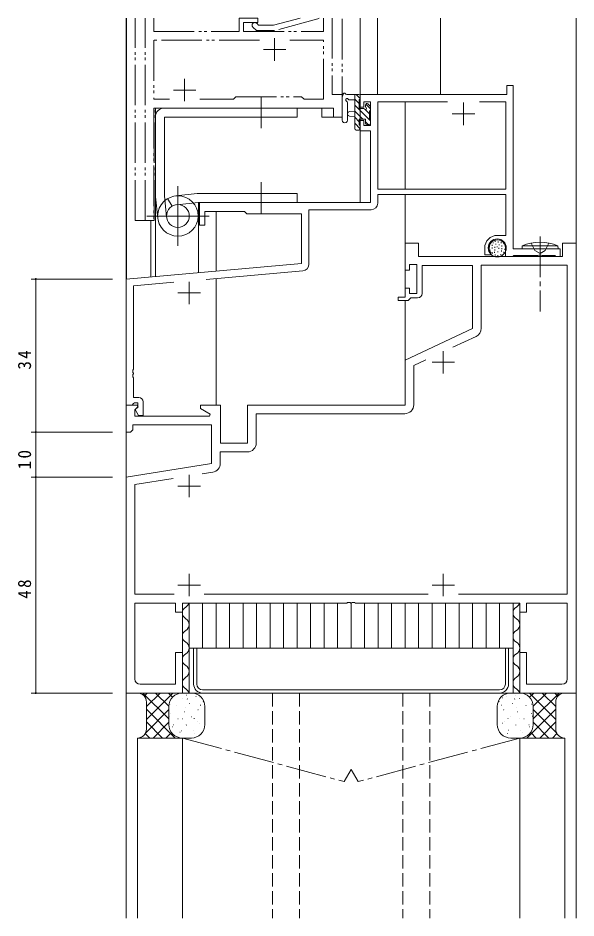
# Model space of a CAD drawing. Units: millimetres on the paper. Extents: x -420 to 373, y -297 to 267.
# Drawn here: x 163.3 to 287.3, y -141.3 to 58.7 of the extents above; entities that cross this region are included whole.
import ezdxf

# ---------------------------------------------------------------- set-up
doc = ezdxf.new("R2010")
doc.units = ezdxf.units.MM
for name, pattern in [('CHAIN2', [12, 9, -1, 1, -1]), ('DASHED3', [4, 3, -1]), ('DOUBLE_CHAIN2', [12.8, 9, -1, 0.6, -0.6, 0.6, -1])]:
    doc.linetypes.add(name, pattern=pattern)
for name, color, linetype, lineweight in [('0-3_YKK_11', 7, 'Continuous', 9), ('0-4_YKK_12', 2, 'Continuous', 9), ('0-5_YSS_K', 4, 'Continuous', 9), ('0-6_YKK_13', 6, 'Continuous', 9)]:
    doc.layers.add(name, color=color, linetype=linetype, lineweight=lineweight)
doc.styles.add('ＭＳ ゴシック', font='')
doc.styles.get('ＭＳ ゴシック').set_extended_font_data('MS Gothic')

msp = doc.modelspace()

# ---------------------------------------------------------------- linework, layer by layer
at = {"layer": '0-3_YKK_11', "linetype": 'DOUBLE_CHAIN2'}
for p, q in [((191.5, 13.732), (191.5, 58.733)), ((193.43, 58.733), (193.43, 55.732)), ((212.4, 55.732), (212.4, 58.732)), ((212.4, 58.732), (216.6, 58.732)), ((216.6, 58.732), (216.6, 57.732)), ((220.039, 57.132), (226.013, 58.733)), ((229.929, 58.54), (220.197, 55.932)), ((230.207, 58.733), (229.929, 58.54)), ((231.17, 55.732), (231.17, 58.733)), ((233.1, 58.733), (233.1, 41.732)), ((213.4, 57.732), (213.4, 55.732)), ((216.6, 57.732), (213.4, 57.732)), ((216.252, 55.932), (215.476, 56.708)), ((216.324, 57.556), (216.749, 57.132)), ((216.749, 57.132), (220.039, 57.132)), ((193.43, 55.732), (212.4, 55.732)), ((213.4, 55.732), (231.17, 55.732)), ((220.197, 55.932), (216.252, 55.932)), ((216.95, 53.802), (193.43, 53.802)), ((193.43, 53.802), (193.43, 40.662)), ((231.17, 53.802), (223.65, 53.802)), ((231.17, 40.662), (231.17, 53.802)), ((193.43, 40.662), (196.95, 40.662)), ((203.65, 40.662), (211.13, 40.662)), ((211.13, 40.662), (211.7, 41.232)), ((211.7, 41.232), (226.3, 41.232)), ((233.1, 41.732), (235.3, 41.732)), ((235.3, 41.732), (235.3, 36.732)), ((193.43, 38.732), (193.43, 13.732)), ((233.37, 38.732), (193.43, 38.732)), ((193.43, 13.732), (191.5, 13.732))]:
    msp.add_line(p, q, dxfattribs=at)
at = {"layer": '0-3_YKK_11'}
for p, q in [((220.3, 54.232), (220.3, 49.232)), ((217.8, 51.732), (222.8, 51.732)), ((200.3, 45.232), (200.3, 40.232)), ((197.8, 42.732), (202.8, 42.732)), ((273.3, 7.433), (273.3, 43.733)), ((271.9, 41.733), (239.3, 41.733)), ((243.23, 40.103), (258.764, 40.103)), ((243.23, 20.733), (243.23, 40.103)), ((265.836, 40.103), (271.67, 40.103)), ((265.836, 40.103), (271.67, 40.103)), ((271.67, 40.103), (271.67, 20.733)), ((262.3, 39.933), (262.3, 34.933)), ((259.8, 37.433), (264.8, 37.433)), ((239.3, 35.933), (239.3, 33.633)), ((240.1, 35.933), (239.3, 35.933)), ((239.3, 33.633), (241.6, 33.633)), ((241.6, 33.633), (241.6, 17.733)), ((271.67, 20.733), (243.23, 20.733)), ((243.23, 17.603), (243.23, 19.533)), ((243.23, 19.533), (271.67, 19.533)), ((271.67, 19.533), (271.67, 10.433)), ((241.6, 17.733), (203.6, 17.733)), ((227.93, 16.103), (241.73, 16.103)), ((227.93, 4.026), (227.93, 16.103)), ((213.6, 15.733), (214.1, 15.233)), ((214.1, 15.233), (226.3, 15.233)), ((226.3, 15.233), (226.3, 4.145)), ((271.67, 10.433), (269.8, 10.433)), ((249.3, 8.733), (252.3, 8.733)), ((249.3, 2.733), (249.3, 8.733)), ((252.3, 8.733), (252.3, 5.733)), ((284.3, 5.733), (284.3, 8.733)), ((284.3, 8.733), (287.3, 8.733)), ((287.3, 8.733), (287.3, -91.267)), ((267, 7.633), (267, 6.133)), ((268, 7.371), (268, 7.633)), ((271.6, 7.633), (271.6, 5.733)), ((283.8, 7.433), (273.3, 7.433)), ((283.8, 5.733), (283.8, 7.433)), ((226.3, 4.145), (187.3, 0.733)), ((252.3, 5.733), (284.3, 5.733)), ((205.051, 0.65), (226.561, 2.531)), ((253.1, 3.733), (253.1, -2.467)), ((264.3, 3.733), (253.1, 3.733)), ((264.3, -10.273), (264.3, 3.733)), ((266.23, -10.228), (266.23, 3.803)), ((266.23, 3.803), (285.37, 3.803)), ((285.37, 3.803), (285.37, -69.337)), ((187.3, 0.733), (187.3, -27.267)), ((188.93, -0.761), (197.897, 0.024)), ((201.3, 0.133), (201.3, -4.867)), ((188.93, -19.309), (188.93, -0.761)), ((198.8, -2.367), (203.8, -2.367)), ((247.8, -4.067), (247.8, -3.267)), ((250.3, -3.767), (250, -4.067)), ((250, -4.067), (247.8, -4.067)), ((249.3, -17.267), (264.3, -10.273)), ((259.923, -14.443), (265.075, -12.041)), ((259.923, -14.443), (265.075, -12.041)), ((257.8, -15.267), (257.8, -20.267)), ((187.3, -17.69), (187.3, -30.267)), ((249.3, -27.267), (249.3, -17.267)), ((251.23, -18.497), (253.889, -17.257)), ((255.3, -17.767), (260.3, -17.767)), ((251.23, -27.197), (251.23, -18.497)), ((214.3, -35.767), (214.3, -27.267)), ((214.3, -27.267), (249.3, -27.267)), ((189.23, -29.767), (205.845, -29.767)), ((216.23, -35.697), (216.23, -29.197)), ((216.23, -29.197), (249.23, -29.197)), ((206.3, -31.697), (188.8, -31.697)), ((206.3, -40.258), (206.3, -31.697)), ((208.23, -40.198), (208.23, -37.697)), ((208.23, -37.697), (214.23, -37.697)), ((187.3, -43.267), (206.3, -40.258)), ((187.3, -91.267), (187.3, -43.267)), ((189.23, -44.916), (197.723, -43.57)), ((201.3, -42.767), (201.3, -47.767)), ((204.178, -42.548), (206.543, -42.173)), ((189.23, -69.337), (189.23, -44.916)), ((198.8, -45.267), (203.8, -45.267)), ((201.3, -64.767), (201.3, -69.767)), ((257.8, -64.767), (257.8, -69.767)), ((198.8, -67.267), (203.8, -67.267)), ((255.3, -67.267), (260.3, -67.267)), ((197.95, -69.337), (189.23, -69.337)), ((254.45, -69.337), (204.65, -69.337)), ((285.37, -69.337), (261.15, -69.337)), ((189.23, -71.267), (189.23, -88.137)), ((198.3, -71.267), (189.23, -71.267)), ((236.342, -71.267), (199.8, -71.267)), ((274.8, -71.267), (238.258, -71.267)), ((285.37, -71.267), (276.3, -71.267)), ((285.37, -88.137), (285.37, -71.267)), ((190.43, -89.337), (198.3, -89.337)), ((276.3, -89.337), (284.17, -89.337)), ((199.8, -91.267), (187.3, -91.267)), ((287.3, -91.267), (274.8, -91.267))]:
    msp.add_line(p, q, dxfattribs=at)
for points in [[(273.3, 43.733), (271.9, 43.733), (271.9, 41.733)], [(239.3, 41.733), (239.3, 38.933), (240.1, 38.933)], [(240.1, 38.933), (240.1, 40.103), (241.6, 40.103), (241.6, 34.833), (240.1, 34.833), (240.1, 35.933)], [(203.6, 17.733), (203.6, 12.733), (204.8, 12.733), (204.8, 15.733), (213.6, 15.733)], [(267, 6.133), (268.276, 6.133), (268.436, 6.521), (268.293, 6.664)], [(278.842, 5.933), (279.025, 6.053), (279.575, 6.053), (279.758, 5.933), (282.6, 5.933), (282.773, 5.833), (282.946, 5.733), (283.8, 5.733)], [(271.6, 5.733), (273.154, 5.733), (273.327, 5.833), (273.5, 5.933), (278.842, 5.933)], [(247.8, -3.267), (249.3, -3.267), (249.3, -1.267), (250.3, -1.267), (250.3, -2.467), (251.9, -2.467), (251.9, 3.933), (250.3, 3.933), (250.3, 2.733), (249.3, 2.733)], [(252.1, -3.467), (250.6, -3.467), (250.3, -3.767)], [(190.1, -25.567), (188.93, -25.567), (188.93, -21.225), (188.81, -21.042), (188.81, -20.492), (188.93, -20.309), (188.93, -20.225), (188.81, -20.042), (188.81, -19.492), (188.93, -19.309)], [(187.3, -27.267), (188.63, -27.267), (188.93, -26.967), (189.13, -26.767), (189.9, -26.767), (189.9, -27.693), (189.326, -28.267), (190.077, -29.567), (191.1, -29.567), (191.1, -26.567)], [(188.8, -31.697), (188.8, -32.767), (188.3, -33.267), (187.3, -33.267), (187.3, -27.267), (189.776, -27.267), (189.936, -27.655), (189.23, -28.361), (189.23, -29.767)], [(205.845, -29.767), (205.965, -29.317), (203.8, -28.067), (203.8, -27.267), (208.3, -27.267), (208.3, -35.767), (214.3, -35.767)], [(199.8, -71.267), (199.8, -73.267), (198.3, -73.267), (198.3, -71.267)], [(238.258, -71.267), (238.075, -71.147), (237.525, -71.147), (237.342, -71.267), (237.258, -71.267), (237.075, -71.147), (236.525, -71.147), (236.342, -71.267)], [(276.3, -71.267), (276.3, -73.267), (274.8, -73.267), (274.8, -71.267)], [(198.3, -89.337), (198.3, -82.267), (199.8, -82.267), (199.8, -91.267)], [(274.8, -91.267), (274.8, -82.267), (276.3, -82.267), (276.3, -89.337)]]:
    msp.add_lwpolyline(points, dxfattribs=at)
at = {"layer": '0-3_YKK_11', "linetype": 'DOUBLE_CHAIN2'}
for points in [[(226.3, 41.232), (226.87, 40.662), (231.17, 40.662)], [(235.3, 36.732), (233.37, 36.732), (233.37, 38.732)]]:
    msp.add_lwpolyline(points, dxfattribs=at)
msp.add_arc((215.9, 57.132), 0.6, 44.99998, 224.99998, dxfattribs=at)
at = {"layer": '0-3_YKK_11'}
for centre, radius, start, end in [((241.73, 17.603), 1.5, 270, 359.99998), ((269.8, 7.633), 2.8, 90, 179.99998), ((269.8, 7.633), 1.8, 359.99998, 180), ((269, 7.371), 1, 179.99997, 224.99997), ((226.43, 4.026), 1.5, 275, 0), ((252.1, -2.467), 1, 270, 359.99998), ((264.23, -10.228), 2, 295.00002, 0.00002), ((190.1, -26.567), 1, 0, 89.99998), ((249.23, -27.197), 2, 270, 359.99998), ((214.23, -35.697), 2, 270, 359.99998), ((206.23, -40.198), 2, 278.99998, 0), ((190.43, -88.137), 1.2, 180, 269.99998), ((284.17, -88.137), 1.2, 270, 359.99998)]:
    msp.add_arc(centre, radius, start, end, dxfattribs=at)
at = {"layer": '0-4_YKK_12'}
for p, q in [((187.3, 58.733), (187.3, -141.267)), ((187.4, 0.682), (187.4, 58.733)), ((239.3, 41.732), (239.3, 58.733)), ((243.2, 41.732), (243.2, 58.733)), ((257.2, 41.733), (257.2, 58.733)), ((287.3, -141.267), (287.3, 58.733)), ((239.3, 43.874), (239.3, 17.732)), ((249.3, 40.103), (249.3, 20.733)), ((193.8, 1.301), (193.8, 38.732)), ((249.3, 19.533), (249.3, 8.533)), ((203.4, 2.141), (203.4, 17.732)), ((239.3, 17.732), (203.4, 17.732)), ((207.3, 2.483), (207.3, 15.733)), ((192.8, 1.214), (192.8, 13.732)), ((249.3, 3.033), (249.3, -1.567)), ((207.3, -27.267), (207.3, 0.846)), ((249.3, -4.067), (249.3, -27.217))]:
    msp.add_line(p, q, dxfattribs=at)
at = {"layer": '0-4_YKK_12', "linetype": 'DOUBLE_CHAIN2'}
for p, q in [((189.3, 13.732), (189.3, 58.733)), ((235.3, 36.732), (235.3, 58.733)), ((193.5, 13.732), (193.5, 38.732)), ((193.5, 38.732), (230.8, 38.732)), ((193.5, 13.732), (189.3, 13.732))]:
    msp.add_line(p, q, dxfattribs=at)
msp.add_lwpolyline([(230.8, 38.732), (230.8, 36.732), (235.3, 36.732)], dxfattribs=at)
at = {"layer": '0-5_YSS_K'}
for p, q in [((217.3, 41.232), (217.3, 34.232)), ((235.3, 36.005), (235.3, 41.167)), ((239, 41.733), (236.32, 41.733)), ((236.92, 40.533), (238.1, 40.533)), ((238.1, 41.733), (238.1, 34.133)), ((239.1, 39.716), (238.1, 40.716)), ((239.3, 40.863), (238.431, 41.733)), ((239.1, 38.633), (239.1, 40.633)), ((239.3, 40.833), (239.3, 41.433)), ((225.304, 38.732), (195.804, 38.732)), ((225.304, 36.732), (225.304, 38.732)), ((236.5, 36.005), (236.503, 39.966)), ((238.1, 38.033), (236.956, 37.931)), ((241.4, 36.069), (238.1, 39.369)), ((239.89, 36.233), (238.1, 38.022)), ((240.039, 38.633), (239.1, 38.633)), ((241.4, 37.416), (240.421, 38.396)), ((240.5, 39.433), (240.5, 39.094)), ((241.6, 38.563), (240.556, 39.607)), ((241.512, 39.145), (241.012, 39.645)), ((241.4, 36.033), (241.4, 38.133)), ((241.6, 38.333), (241.6, 38.933)), ((193.804, 36.732), (193.804, 19.232)), ((195.804, 19.232), (195.804, 36.732)), ((225.304, 36.732), (195.804, 36.732)), ((238.1, 36.833), (236.956, 36.935)), ((239.1, 35.675), (238.1, 36.675)), ((239.1, 34.933), (239.1, 36.233)), ((239.1, 36.233), (240.5, 36.233)), ((240.5, 36.233), (240.5, 35.333)), ((241.596, 35.874), (241.441, 36.029)), ((239.3, 34.128), (238.1, 35.328)), ((239.3, 34.133), (239.3, 34.733)), ((241.09, 35.033), (240.5, 35.622)), ((240.8, 35.033), (241.3, 35.033)), ((241.6, 35.333), (241.6, 35.833)), ((238.4, 33.833), (239, 33.833)), ((217.3, 15.232), (217.3, 22.232)), ((198.804, 8.084), (198.804, 21.38)), ((198.804, 8.232), (198.804, 21.232)), ((193.816, 19.017), (194.33, 14.249)), ((196.292, 14.474), (195.804, 19.232)), ((196.511, 18.604), (197.518, 16.905)), ((203.09, 19.72), (198.322, 19.206)), ((203.09, 19.72), (198.322, 19.206)), ((203.304, 19.732), (225.3, 19.732)), ((225.3, 17.732), (225.3, 19.732)), ((203.304, 17.732), (198.547, 17.244)), ((203.304, 17.732), (225.3, 17.732)), ((191.875, 14.732), (205.734, 14.732)), ((205.304, 14.732), (192.304, 14.732)), ((268.628, 8.318), (268.628, 8.118)), ((268.881, 8.87), (268.881, 8.67)), ((269.341, 9.192), (269.341, 8.992)), ((269.502, 8.571), (269.502, 8.371)), ((269.962, 9.077), (269.962, 8.877)), ((270.215, 8.433), (270.215, 8.233)), ((270.698, 8.893), (270.698, 8.693)), ((270.836, 8.157), (270.836, 7.957)), ((271.526, 8.134), (271.526, 7.934)), ((275.3, 7.433), (275.356, 8.076)), ((283.244, 8.076), (275.356, 8.076)), ((283.3, 7.433), (283.244, 8.076)), ((268.076, 7.995), (268.076, 7.795)), ((268.237, 7.236), (268.237, 7.036)), ((268.697, 7.72), (268.697, 7.52)), ((268.743, 6.615), (268.743, 6.415)), ((269.18, 6.754), (269.18, 6.554)), ((269.226, 7.858), (269.226, 7.658)), ((269.272, 7.26), (269.272, 7.06)), ((269.341, 6.179), (269.341, 5.978)), ((269.755, 7.973), (269.755, 7.773)), ((269.916, 6.869), (269.916, 6.669)), ((270.123, 7.628), (270.123, 7.428)), ((270.606, 6.225), (270.606, 6.025)), ((270.744, 7.03), (270.744, 6.83)), ((270.79, 7.582), (270.79, 7.382)), ((271.25, 6.754), (271.25, 6.554)), ((271.457, 7.421), (271.457, 7.221)), ((275.3, 7.433), (283.3, 7.433)), ((278.155, 7.03), (279.3, 6.421)), ((280.445, 7.03), (279.3, 6.421)), ((269.893, 5.995), (269.893, 5.795)), ((199.8, -71.267), (199.8, -91.267)), ((201.3, -71.267), (201.3, -91.267)), ((204.3, -81.267), (204.3, -71.267)), ((207.3, -81.267), (207.3, -71.267)), ((210.3, -81.267), (210.3, -71.267)), ((213.3, -81.267), (213.3, -71.267)), ((216.3, -81.267), (216.3, -71.267)), ((219.3, -81.267), (219.3, -71.267)), ((222.3, -81.267), (222.3, -71.267)), ((225.3, -81.267), (225.3, -71.267)), ((228.3, -81.267), (228.3, -71.267)), ((231.3, -81.267), (231.3, -71.267)), ((234.3, -81.267), (234.3, -71.267)), ((237.3, -81.267), (237.3, -71.267)), ((240.3, -81.267), (240.3, -71.267)), ((243.3, -81.267), (243.3, -71.267)), ((246.3, -81.267), (246.3, -71.267)), ((249.3, -81.267), (249.3, -71.267)), ((252.3, -81.267), (252.3, -71.267)), ((255.3, -81.267), (255.3, -71.267)), ((258.3, -81.267), (258.3, -71.267)), ((261.3, -81.267), (261.3, -71.267)), ((264.3, -81.267), (264.3, -71.267)), ((267.3, -81.267), (267.3, -71.267)), ((270.3, -81.267), (270.3, -71.267)), ((273.3, -71.267), (273.3, -91.267)), ((274.8, -71.267), (274.8, -91.267)), ((273.3, -81.267), (201.3, -81.267)), ((202.3, -89.267), (202.3, -81.267)), ((203, -89.267), (203, -81.267)), ((271.6, -89.267), (271.6, -81.267)), ((272.3, -89.267), (272.3, -81.267)), ((199.8, -91.267), (189.8, -91.267)), ((196.8, -97.04), (191.027, -91.267)), ((191.998, -91.267), (191.31, -91.956)), ((197.655, -91.267), (191.8, -97.122)), ((194.827, -91.267), (191.8, -94.294)), ((196.801, -94.212), (193.856, -91.267)), ((197.622, -92.205), (196.684, -91.267)), ((199.525, -91.28), (199.513, -91.267)), ((199.8, -91.267), (201.3, -91.267)), ((199.8, -91.267), (201.8, -91.267)), ((200.743, -91.734), (200.752, -91.736)), ((201.3, -91.267), (273.3, -91.267)), ((204.3, -90.567), (270.3, -90.567)), ((204.3, -91.267), (270.3, -91.267)), ((274.8, -91.267), (272.8, -91.267)), ((273.3, -91.267), (274.8, -91.267)), ((273.857, -91.734), (273.848, -91.736)), ((274.8, -91.267), (284.8, -91.267)), ((275.075, -91.28), (275.087, -91.267)), ((276.945, -91.267), (282.8, -97.122)), ((276.978, -92.205), (277.916, -91.267)), ((277.8, -97.04), (283.573, -91.267)), ((277.8, -94.212), (280.744, -91.267)), ((279.773, -91.267), (282.8, -94.294)), ((282.602, -91.267), (283.29, -91.956)), ((191.8, -93.267), (191.8, -99.267)), ((197.227, -93.758), (197.237, -93.76)), ((199.803, -92.463), (199.852, -92.456)), ((200.865, -92.569), (200.956, -92.612)), ((201.408, -93.623), (201.457, -93.616)), ((202.813, -92.034), (202.862, -92.027)), ((203.595, -92.309), (203.605, -92.311)), ((203.779, -93.952), (203.869, -93.994)), ((204.417, -93.194), (204.467, -93.187)), ((270.183, -93.194), (270.133, -93.187)), ((270.821, -93.952), (270.731, -93.994)), ((271.005, -92.309), (270.995, -92.311)), ((271.788, -92.034), (271.738, -92.027)), ((273.192, -93.623), (273.143, -93.616)), ((273.735, -92.569), (273.644, -92.612)), ((274.797, -92.463), (274.748, -92.456)), ((277.373, -93.758), (277.363, -93.76)), ((282.8, -93.267), (282.8, -99.267)), ((196.8, -94.951), (191.588, -100.162)), ((198.2, -101.269), (191.8, -94.868)), ((196.8, -98.267), (196.8, -94.267)), ((196.8, -98.267), (196.8, -94.267)), ((197.215, -95.852), (197.265, -95.845)), ((198.398, -94.052), (198.448, -94.045)), ((200.225, -95.423), (200.274, -95.416)), ((200.472, -94.411), (200.482, -94.413)), ((203.235, -94.994), (203.284, -94.987)), ((203.374, -94.996), (203.383, -94.998)), ((204.8, -94.267), (204.8, -98.267)), ((269.8, -94.267), (269.8, -98.267)), ((271.227, -94.996), (271.217, -94.998)), ((271.366, -94.994), (271.316, -94.987)), ((274.128, -94.411), (274.119, -94.413)), ((274.375, -95.423), (274.326, -95.416)), ((276.202, -94.052), (276.152, -94.045)), ((276.4, -101.269), (282.8, -94.868)), ((277.385, -95.852), (277.335, -95.845)), ((277.8, -98.267), (277.8, -94.267)), ((277.8, -98.267), (277.8, -94.267)), ((277.8, -94.951), (283.012, -100.162)), ((195.372, -101.268), (191.8, -97.697)), ((196.8, -97.779), (193.311, -101.268)), ((197.005, -96.445), (197.015, -96.447)), ((198.82, -97.012), (198.87, -97.005)), ((199.858, -97.02), (199.868, -97.022)), ((201.83, -96.583), (201.879, -96.576)), ((202.376, -96.902), (202.467, -96.945)), ((203.103, -97.673), (203.112, -97.675)), ((203.656, -97.954), (203.706, -97.947)), ((270.944, -97.954), (270.894, -97.947)), ((271.497, -97.673), (271.488, -97.675)), ((272.224, -96.902), (272.134, -96.945)), ((272.77, -96.583), (272.721, -96.576)), ((274.742, -97.02), (274.733, -97.022)), ((275.78, -97.012), (275.73, -97.005)), ((277.595, -96.445), (277.585, -96.447)), ((277.8, -97.779), (281.289, -101.268)), ((279.229, -101.268), (282.8, -97.697)), ((197.637, -98.812), (197.687, -98.805)), ((197.726, -98.312), (197.816, -98.354)), ((199.242, -99.972), (199.292, -99.965)), ((199.636, -99.707), (199.646, -99.709)), ((200.647, -98.383), (200.696, -98.376)), ((202.252, -99.543), (202.301, -99.536)), ((272.348, -99.543), (272.299, -99.536)), ((273.953, -98.383), (273.904, -98.376)), ((274.964, -99.707), (274.954, -99.709)), ((275.358, -99.972), (275.309, -99.965)), ((276.874, -98.312), (276.784, -98.354)), ((276.963, -98.812), (276.913, -98.805)), ((189.8, -101.267), (199.8, -101.267)), ((189.8, -101.267), (189.8, -141.267)), ((190.695, -101.056), (190.484, -101.267)), ((192.543, -101.268), (191.536, -100.261)), ((197.375, -100.033), (196.139, -101.268)), ((199.061, -101.175), (198.967, -101.269)), ((201.8, -101.267), (199.8, -101.267)), ((199.8, -101.267), (199.8, -141.267)), ((202.489, -100.281), (202.498, -100.283)), ((272.112, -100.281), (272.102, -100.283)), ((272.8, -101.267), (274.8, -101.267)), ((284.8, -101.267), (274.8, -101.267)), ((274.8, -101.267), (274.8, -141.267)), ((275.539, -101.175), (275.633, -101.269)), ((277.225, -100.033), (278.461, -101.268)), ((282.057, -101.268), (283.064, -100.261)), ((283.905, -101.056), (284.116, -101.267)), ((284.8, -101.267), (284.8, -141.267))]:
    msp.add_line(p, q, dxfattribs=at)
at = {"layer": '0-5_YSS_K', "linetype": 'CHAIN2'}
for p, q in [((279.3, 10.145), (279.3, -6.493)), ((199.8, -101.267), (235.75, -110.967)), ((274.8, -101.267), (238.85, -110.967)), ((237.3, -108.267), (235.75, -110.967)), ((237.3, -108.267), (238.85, -110.967))]:
    msp.add_line(p, q, dxfattribs=at)
at = {"layer": '0-5_YSS_K', "linetype": 'DASHED3'}
for p, q in [((277.311, 8.722), (278.155, 7.03)), ((281.289, 8.722), (280.445, 7.03)), ((219.8, -91.267), (219.8, -141.267)), ((225.8, -91.267), (225.8, -141.267)), ((248.8, -91.267), (248.8, -141.267)), ((254.8, -91.267), (254.8, -141.267))]:
    msp.add_line(p, q, dxfattribs=at)
at = {"layer": '0-5_YSS_K'}
for centre, radius in [((198.804, 14.732), 4.5), ((198.804, 14.732), 2.525), ((269.8, 7.634), 2)]:
    msp.add_circle(centre, radius, dxfattribs=at)
for centre, radius, start, end in [((235.8, 41.733), 0.3, 30, 190.52878), ((235.6, 41.167), 0.3, 130.52878, 180), ((235.21, 41.623), 0.3, 310.52878, 10.52878), ((236.32, 42.033), 0.3, 210, 270), ((236.4, 40.533), 0.3, 30, 250.81024), ((236.203, 39.966), 0.3, 359.95976, 70.81024), ((236.92, 40.833), 0.3, 210, 270), ((239, 41.433), 0.3, 0, 90), ((239.1, 40.833), 0.2, 270, 0), ((195.804, 36.732), 2, 90, 180), ((240.039, 38.333), 0.3, 33.05573, 90), ((240.5, 38.633), 0.25, 213.05573, 56.94426), ((240.8, 39.433), 0.3, 45, 180), ((240.8, 39.094), 0.3, 180, 236.94426), ((241.4, 38.333), 0.2, 270, 0), ((241.3, 38.933), 0.3, 0, 45), ((235.9, 36.005), 0.6, 179.95976, 359.95976), ((237, 37.433), 0.5, 95.09206, 264.90793), ((241.4, 35.833), 0.2, 0, 90), ((238.4, 34.133), 0.3, 180, 270), ((239, 34.133), 0.3, 270, 0), ((239.1, 34.733), 0.2, 0, 90), ((240.8, 35.333), 0.3, 180, 270), ((241.3, 35.333), 0.3, 270, 0), ((195.804, 19.232), 2, 179.99074, 186.15765), ((203.304, 17.732), 2, 90.00002, 96.1577), ((279.3, -0.567), 9.5, 65.47226, 114.52773), ((199.8, -70.867), 1.5, 299.99997, 344.51491), ((273.3, -70.867), 1.5, 299.99997, 344.51491), ((201.3, -73.467), 1.5, 120, 240), ((274.8, -73.467), 1.5, 120, 240), ((199.8, -76.067), 1.5, 299.99997, 60.00003), ((273.3, -76.067), 1.5, 299.99997, 60.00003), ((201.3, -78.667), 1.5, 120, 240), ((274.8, -78.667), 1.5, 120, 240), ((199.8, -81.267), 1.5, 300, 60), ((273.3, -81.267), 1.5, 300, 60), ((201.3, -83.868), 1.5, 120, 240), ((274.8, -83.868), 1.5, 120, 240), ((199.8, -86.468), 1.5, 300, 60), ((273.3, -86.468), 1.5, 300, 60), ((201.3, -89.069), 1.5, 120, 240), ((274.8, -89.069), 1.5, 120, 240), ((204.3, -89.267), 2, 180, 270), ((204.3, -89.267), 1.3, 180, 270), ((270.3, -89.267), 2, 270, 0), ((270.3, -89.267), 1.3, 270, 0), ((189.8, -93.267), 2, 359.99998, 89.99998), ((199.8, -94.267), 3, 90, 180), ((199.8, -94.267), 3, 90, 180), ((199.8, -91.669), 1.5, 15.55197, 60), ((201.8, -94.267), 3, 0, 90), ((272.8, -94.267), 3, 90, 180), ((273.3, -91.669), 1.5, 15.55197, 60), ((274.8, -94.267), 3, 0, 90), ((274.8, -94.267), 3, 0, 90), ((284.8, -93.267), 2, 89.99998, 179.99998), ((189.8, -99.267), 2, 270, 0), ((199.8, -98.267), 3, 180, 270), ((199.8, -98.267), 3, 180, 270), ((201.8, -98.267), 3, 270, 0), ((272.8, -98.267), 3, 180, 270), ((274.8, -98.267), 3, 270, 0), ((274.8, -98.267), 3, 270, 0), ((284.8, -99.267), 2, 180, 270)]:
    msp.add_arc(centre, radius, start, end, dxfattribs=at)
at = {"layer": '0-6_YKK_13'}
for p, q in [((184.3, 0.733), (166.2, 0.733)), ((167.2, 0.733), (167.2, -33.267)), ((184.3, -33.267), (166.2, -33.267)), ((184.3, -33.267), (166.2, -33.267)), ((184.3, -33.267), (166.2, -33.267)), ((167.2, -33.267), (167.2, -43.267)), ((167.2, -33.267), (167.2, -43.267)), ((184.3, -43.267), (166.2, -43.267)), ((184.3, -43.267), (166.2, -43.267)), ((184.3, -43.267), (166.2, -43.267)), ((167.2, -43.267), (167.2, -91.267)), ((184.3, -91.267), (166.2, -91.267))]:
    msp.add_line(p, q, dxfattribs=at)
for centre, start, end in [((167.2, 0.733), 90, 270), ((167.2, 0.733), 270, 90), ((167.2, -33.267), 90, 270), ((167.2, -33.267), 90, 270), ((167.2, -33.267), 90, 270), ((167.2, -33.267), 270, 90), ((167.2, -33.267), 270, 90), ((167.2, -33.267), 270, 90), ((167.2, -43.267), 90, 270), ((167.2, -43.267), 90, 270), ((167.2, -43.267), 90, 270), ((167.2, -43.267), 270, 90), ((167.2, -43.267), 270, 90), ((167.2, -43.267), 270, 90), ((167.2, -91.267), 90, 270), ((167.2, -91.267), 270, 90)]:
    msp.add_arc(centre, 0.106, start, end, dxfattribs=at)

# ---------------------------------------------------------------- texts
at = {"layer": '0-6_YKK_13', "color": 7, "char_height": 2.933, "attachment_point": 7, "rotation": 90, "style": 'ＭＳ ゴシック'}
for s, insert in [('\\T1.27;\\W0.95;34', (166.2, -19.41)), ('\\T1.27;\\W0.95;10', (166.2, -41.569)), ('\\T1.27;\\W0.95;10', (166.2, -41.569)), ('\\T1.27;\\W0.95;48', (166.2, -70.325))]:
    msp.add_mtext(s, dxfattribs=dict(at, insert=insert))

doc.saveas('drawing.dxf')
